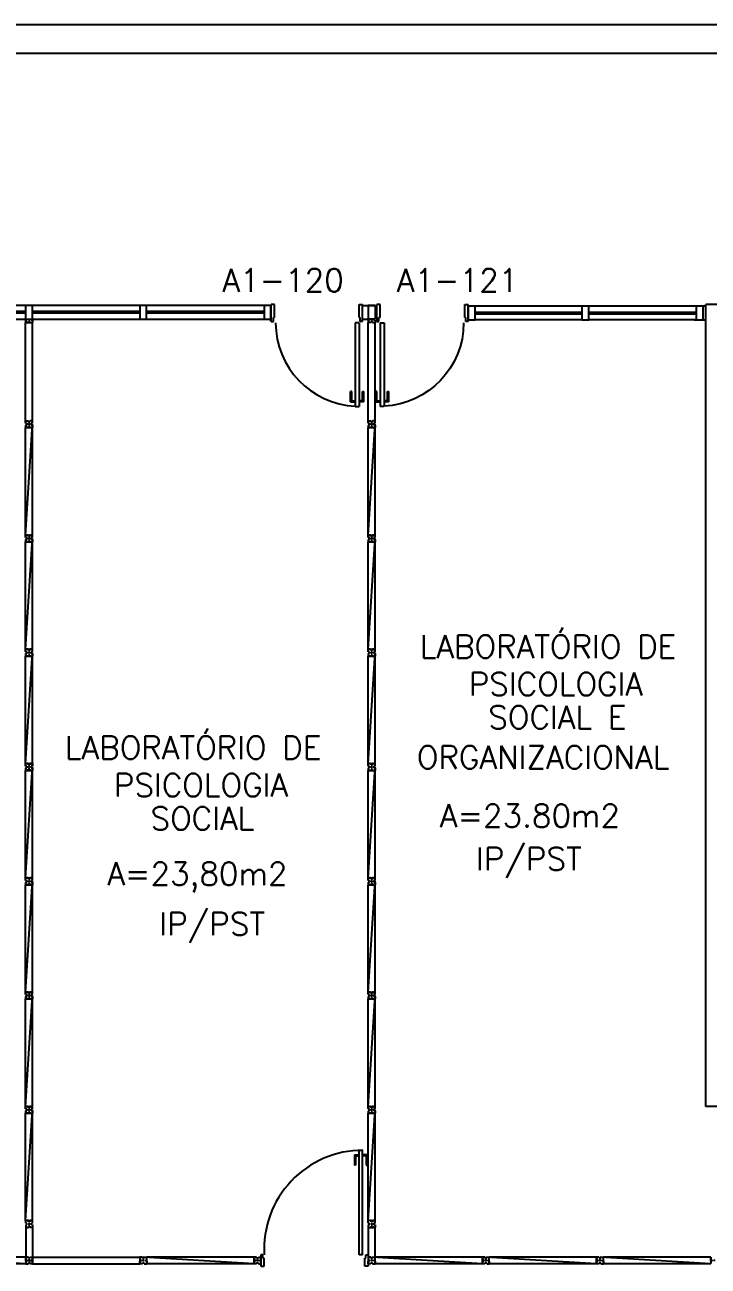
# Model space of a CAD drawing. Extents: x -31 to 207, y 425 to 518.
# Drawn here: x 99.25 to 105.24, y 444.91 to 455.77 of the extents above; entities that cross this region are included whole.
import ezdxf
from ezdxf.enums import TextEntityAlignment as Align

# ---------------------------------------------------------------- set-up
doc = ezdxf.new("R2010")
doc.units = 0
doc.header["$LTSCALE"] = 0.01
doc.header["$MEASUREMENT"] = 0
doc.layers.get('0').update_dxf_attribs({"linetype": 'CONTINUOUS'})
for name, color, linetype in [('ALV', 2, 'CONTINUOUS'), ('AREA', 2, 'CONTINUOUS'), ('BANC', 2, 'CONTINUOUS'), ('DIV', 2, 'CONTINUOUS'), ('TEXT_CENTRO_CUSTO', 1, 'CONTINUOUS'), ('TEXTO', 2, 'CONTINUOUS'), ('TEXTO-ENDEREÇO', 2, 'CONTINUOUS')]:
    doc.layers.add(name, color=color, linetype=linetype)
doc.styles.add('UNB-100', font='simplex.shx', dxfattribs={"height": 0.2})
doc.styles.add('UNB-100-1', font='simplex.shx', dxfattribs={"height": 0.2})

# ---------------------------------------------------------------- blocks, each defined once
blk = doc.blocks.new('DIVMT-SLS')
for p, q in [((-0.03, 0.03), (-0.03, 0.006)), ((-0.008, 0.03), (-0.03, 0.03)), ((-0.0185, 0.006), (-0.03, 0.006)), ((-0.0185, -0.006), (-0.0185, 0.006)), ((-0.008, 0.03), (-0.008, 0.02)), ((-0.008, 0.02), (0.008, 0.02)), ((-0.0051, 0), (0.0051, 0)), ((0.0051, 0), (-0.0051, 0)), ((-0.0051, 0), (0.0051, 0)), ((0.97, -0.03), (0, 0.03)), ((0, -0.0051), (0, 0.0051)), ((0, 0.0051), (0, -0.0051)), ((0.008, 0.03), (0.008, 0.02)), ((0.008, 0.03), (0.03, 0.03)), ((0.0205, 0.006), (0.03, 0.006)), ((0.0205, -0.006), (0.0205, 0.006)), ((0.0205, 0.006), (0.0205, -0.006)), ((0.0205, 0.006), (0.03, 0.006)), ((0.97, 0.03), (0.03, 0.03)), ((0.03, 0.006), (0.03, 0.03)), ((0.03, -0.03), (0.03, 0.03)), ((0.03, -0.005), (0.03, 0.005)), ((0.97, 0.03), (0.97, 0.009)), ((0.97, 0.009), (0.97, 0.027)), ((0.9795, 0.006), (0.97, 0.006)), ((0.97, -0.005), (0.97, 0.005)), ((0.9795, 0.006), (0.9795, -0.006)), ((1.0051, 0), (0.9949, 0)), ((1, 0.0051), (1, -0.0051)), ((-0.0185, -0.006), (-0.03, -0.006)), ((-0.03, -0.03), (-0.03, -0.006)), ((-0.008, -0.03), (-0.03, -0.03)), ((-0.008, -0.03), (-0.008, -0.02)), ((-0.008, -0.02), (0.008, -0.02)), ((0.008, -0.03), (0.008, -0.02)), ((0.008, -0.03), (0.03, -0.03)), ((0.0205, -0.006), (0.03, -0.006)), ((0.0205, -0.006), (0.03, -0.006)), ((0.03, -0.006), (0.03, -0.03)), ((0.97, -0.03), (0.03, -0.03)), ((0.9795, -0.006), (0.97, -0.006)), ((0.97, -0.009), (0.97, -0.027))]:
    blk.add_line(p, q)
blk = doc.blocks.new('MTT-SLS')
for p, q in [((-0.008, 0.03), (-0.03, 0.03)), ((-0.03, 0.03), (-0.03, 0.006)), ((-0.0185, 0.006), (-0.03, 0.006)), ((-0.0185, -0.006), (-0.0185, 0.006)), ((-0.008, 0.03), (-0.008, 0.02)), ((-0.008, 0.02), (0.008, 0.02)), ((-0.0051, 0), (0.0051, 0)), ((0, -0.0051), (0, 0.0051)), ((0.008, 0.03), (0.03, 0.03)), ((0.008, 0.03), (0.008, 0.02)), ((0.0205, -0.006), (0.0205, 0.006)), ((0.0205, 0.006), (0.03, 0.006)), ((0.03, 0.006), (0.03, 0.03)), ((-0.03, -0.03), (-0.03, -0.006)), ((-0.0185, -0.006), (-0.03, -0.006)), ((-0.008, -0.03), (-0.03, -0.03)), ((-0.008, -0.02), (0.008, -0.02)), ((-0.008, -0.03), (-0.008, -0.02)), ((0.008, -0.03), (0.008, -0.02)), ((0.008, -0.03), (0.03, -0.03)), ((0.0205, -0.006), (0.03, -0.006)), ((0.03, -0.006), (0.03, -0.03))]:
    blk.add_line(p, q)
blk = doc.blocks.new('PDV2D-SLS')
at = {"layer": 'DIV'}
for p, q in [((0.03, 0.05), (0.06, 0.05)), ((0.03, 0.035), (0.03, 0.05)), ((0.03, -0.035), (0.03, 0.035)), ((0.06, 0.05), (0.06, -0.02)), ((0.941, 0.05), (0.941, -0.02)), ((0.971, 0.05), (0.941, 0.05)), ((0.971, 0.035), (0.971, 0.05)), ((0.971, -0.035), (0.971, 0.035)), ((0.03, -0.05), (0.03, -0.035)), ((0.05, -0.05), (0.03, -0.05)), ((0.05, -0.02), (0.06, -0.02)), ((0.05, -0.02), (0.05, -0.05)), ((0.079, -0.05), (0.109, -0.05)), ((0.079, -0.05), (0.079, -0.965)), ((0.109, -0.05), (0.109, -0.965)), ((0.951, -0.02), (0.941, -0.02)), ((0.951, -0.02), (0.951, -0.05)), ((0.951, -0.05), (0.971, -0.05)), ((0.971, -0.05), (0.971, -0.035)), ((0.036, -0.925), (0.036, -0.835)), ((0.046, -0.835), (0.036, -0.835)), ((0.046, -0.915), (0.046, -0.835)), ((0.141, -0.915), (0.141, -0.835)), ((0.141, -0.835), (0.151, -0.835)), ((0.151, -0.925), (0.151, -0.835)), ((0.036, -0.925), (0.076, -0.925)), ((0.046, -0.915), (0.076, -0.915)), ((0.109, -0.965), (0.079, -0.965)), ((0.141, -0.915), (0.111, -0.915)), ((0.151, -0.925), (0.111, -0.925))]:
    blk.add_line(p, q, dxfattribs=at)
blk.add_arc((0.076, -0.1), 0.865, 270, 3.3214, dxfattribs=at)
blk = doc.blocks.new('A$C176C1979')
at = {"layer": 'DIV'}
for p, q in [((0, 0.038), (0, 0.06)), ((0.024, 0.06), (0, 0.06)), ((0, 0.038), (0.01, 0.038)), ((0, 0.022), (0, 0)), ((0, 0.022), (0.01, 0.022)), ((0, 0), (0.024, 0)), ((0.01, 0.022), (0.01, 0.038)), ((0.024, 0.051), (0.024, 0.06)), ((0.024, 0.051), (0.024, 0.06)), ((0.024, 0.051), (0.036, 0.051)), ((0.036, 0.051), (0.024, 0.051)), ((0.036, 0.012), (0.024, 0.012)), ((0.024, 0.012), (0.024, 0)), ((0.025, 0.03), (0.035, 0.03)), ((0.035, 0.03), (0.025, 0.03)), ((0.03, 0.025), (0.03, 0.035)), ((0.03, 0.035), (0.03, 0.025)), ((0.03, 0.025), (0.03, 0.035)), ((0.036, 0.051), (0.036, 0.06)), ((0.036, 0.051), (0.036, 0.06)), ((0.036, 0.06), (0.06, 0.06)), ((0.036, 0.012), (0.036, 0)), ((0.06, 0), (0.036, 0)), ((0.05, 0.022), (0.05, 0.038)), ((0.06, 0.038), (0.05, 0.038)), ((0.06, 0.022), (0.05, 0.022)), ((0.06, 0.038), (0.06, 0.06)), ((0.06, 0.022), (0.06, 0))]:
    blk.add_line(p, q, dxfattribs=at)
blk = doc.blocks.new('MTINI-SLS')
for p, q in [((-0.005, 0), (0.005, 0)), ((0, 0.001), (0, 0.02)), ((0.008, 0.02), (0, 0.02)), ((0, -0.005), (0, 0.005)), ((0, -0.02), (0, 0.001)), ((0.008, 0.03), (0.03, 0.03)), ((0.008, 0.03), (0.008, 0.02)), ((0.02, 0.006), (0.02, -0.006)), ((0.02, 0.006), (0.03, 0.006)), ((0.02, -0.004), (0.02, 0.004)), ((0.023, 0.006), (0.03, 0.006)), ((0.03, 0.006), (0.03, 0.03)), ((0, -0.02), (0.008, -0.02)), ((0.008, -0.03), (0.008, -0.02)), ((0.008, -0.03), (0.03, -0.03)), ((0.02, -0.006), (0.03, -0.006)), ((0.023, -0.006), (0.03, -0.006)), ((0.03, -0.006), (0.03, -0.03))]:
    blk.add_line(p, q)
blk = doc.blocks.new('PE80-SLS')
for p, q in [((0.075, 0), (-0.075, 0)), ((-0.075, -0.03), (-0.075, 0)), ((0.075, 0), (0.075, -0.02)), ((0.777, 0.01), (0.687, 0.01)), ((0.687, 0), (0.687, 0.01)), ((0.777, 0.01), (0.777, -0.03)), ((0.04, -0.03), (-0.075, -0.03)), ((0.075, -0.02), (0.04, -0.02)), ((0.04, -0.03), (0.04, -0.02)), ((0.085, -0.03), (0.817, -0.03)), ((0.085, -0.03), (0.085, -0.065)), ((0.085, -0.065), (0.817, -0.065)), ((0.767, 0), (0.687, 0)), ((0.767, -0.095), (0.687, -0.095)), ((0.687, -0.095), (0.687, -0.105)), ((0.777, -0.105), (0.687, -0.105)), ((0.767, 0), (0.767, -0.03)), ((0.767, -0.095), (0.767, -0.065)), ((0.777, -0.105), (0.777, -0.065)), ((0.817, -0.065), (0.817, -0.03)), ((0.04, -0.771), (-0.075, -0.771)), ((-0.075, -0.771), (-0.075, -0.801)), ((0.075, -0.801), (-0.075, -0.801)), ((0.075, -0.802), (-0.075, -0.802)), ((0.04, -0.771), (0.04, -0.781)), ((0.075, -0.781), (0.04, -0.781)), ((0.075, -0.801), (0.075, -0.781))]:
    blk.add_line(p, q)
blk.add_arc((0.085, -0.03), 0.731, 270, 357.3429)
blk = doc.blocks.new('A$C48FB02A6')
at = {"layer": 'DIV'}
for p, q in [((0, 0.038), (0, 0.06)), ((0.024, 0.06), (0, 0.06)), ((0, 0.038), (0.01, 0.038)), ((0, 0.022), (0, 0)), ((0, 0.022), (0.01, 0.022)), ((0, 0), (0.024, 0)), ((0.01, 0.022), (0.01, 0.038)), ((0.024, 0.051), (0.024, 0.06)), ((0.024, 0.051), (0.024, 0.06)), ((0.024, 0.051), (0.036, 0.051)), ((0.036, 0.051), (0.024, 0.051)), ((0.036, 0.012), (0.024, 0.012)), ((0.024, 0.012), (0.024, 0)), ((0.025, 0.03), (0.035, 0.03)), ((0.035, 0.03), (0.025, 0.03)), ((0.03, 0.025), (0.03, 0.035)), ((0.03, 0.035), (0.03, 0.025)), ((0.03, 0.025), (0.03, 0.035)), ((0.036, 0.051), (0.036, 0.06)), ((0.036, 0.051), (0.036, 0.06)), ((0.036, 0.06), (0.06, 0.06)), ((0.036, 0.012), (0.036, 0)), ((0.06, 0), (0.036, 0)), ((0.05, 0.022), (0.05, 0.038)), ((0.06, 0.038), (0.05, 0.038)), ((0.06, 0.022), (0.05, 0.022)), ((0.06, 0.038), (0.06, 0.06)), ((0.06, 0.022), (0.06, 0))]:
    blk.add_line(p, q, dxfattribs=at)
blk = doc.blocks.new('DIV-SLS')
for p, q in [((-0.0051, 0), (0.0051, 0)), ((0, -0.0051), (0, 0.0051)), ((0.0205, 0.006), (0.03, 0.006)), ((0.0205, -0.006), (0.0205, 0.006)), ((0.03, 0.03), (0.97, 0.03)), ((0.03, 0.03), (0.03, -0.03)), ((0.03, 0.009), (0.03, 0.027)), ((0.03, 0.005), (0.03, -0.005)), ((0.97, 0.03), (0.97, -0.03)), ((0.9795, 0.006), (0.97, 0.006)), ((0.97, 0.005), (0.97, -0.005)), ((0.9795, -0.006), (0.9795, 0.006)), ((1.0051, 0), (0.9949, 0)), ((0.9949, 0), (1.0051, 0)), ((1, -0.0051), (1, 0.0051)), ((0.0205, -0.006), (0.03, -0.006)), ((0.03, -0.03), (0.03, -0.009)), ((0.03, -0.009), (0.03, -0.027)), ((0.03, -0.03), (0.97, -0.03)), ((0.9795, -0.006), (0.97, -0.006))]:
    blk.add_line(p, q)

msp = doc.modelspace()

# ---------------------------------------------------------------- linework, layer by layer
at = {"layer": 'ALV'}
for p, q in [((108.39, 453.324), (105.215, 453.324)), ((105.215, 446.307), (105.215, 453.324)), ((108.39, 446.307), (105.215, 446.307))]:
    msp.add_line(p, q, dxfattribs=at)
at = {"layer": 'BANC'}
for p, q in [((198.406, 455.772), (-17.61, 455.772)), ((198.406, 455.522), (-17.61, 455.522))]:
    msp.add_line(p, q, dxfattribs=at)
at = {"layer": 'DIV'}
for p, q in [((98.318, 453.251), (99.258, 453.251)), ((99.258, 453.317), (98.319, 453.317)), ((99.258, 453.263), (98.319, 453.263)), ((99.258, 453.317), (99.258, 453.198)), ((99.318, 453.317), (99.258, 453.317)), ((99.258, 453.317), (99.258, 453.198)), ((99.318, 453.317), (99.258, 453.317)), ((99.318, 453.197), (99.318, 453.317)), ((99.318, 453.197), (99.318, 453.317)), ((99.318, 453.251), (100.258, 453.251)), ((100.258, 453.317), (99.319, 453.317)), ((100.258, 453.263), (99.319, 453.263)), ((100.258, 453.317), (100.258, 453.198)), ((100.318, 453.317), (100.258, 453.317)), ((100.258, 453.317), (100.258, 453.198)), ((100.318, 453.317), (100.258, 453.317)), ((100.318, 453.197), (100.318, 453.317)), ((100.318, 453.197), (100.318, 453.317)), ((100.318, 453.251), (101.348, 453.251)), ((101.348, 453.317), (100.319, 453.317)), ((101.348, 453.263), (100.319, 453.263)), ((101.348, 453.317), (101.348, 453.198)), ((101.408, 453.317), (101.348, 453.317)), ((101.348, 453.317), (101.348, 453.198)), ((101.408, 453.317), (101.348, 453.317)), ((101.408, 453.197), (101.408, 453.317)), ((101.408, 453.197), (101.408, 453.317)), ((102.21, 453.317), (102.311, 453.317)), ((102.251, 453.317), (102.311, 453.317)), ((102.259, 453.317), (102.259, 453.198)), ((102.319, 453.317), (102.259, 453.317)), ((102.259, 453.317), (102.259, 453.198)), ((102.319, 453.317), (102.259, 453.317)), ((102.319, 453.317), (102.319, 453.198)), ((103.196, 453.31), (103.136, 453.31)), ((103.196, 453.31), (103.136, 453.31)), ((103.136, 453.31), (103.136, 453.191)), ((104.131, 453.31), (103.196, 453.31)), ((103.196, 453.19), (103.196, 453.31)), ((103.196, 453.19), (103.196, 453.31)), ((104.131, 453.256), (103.196, 453.256)), ((104.191, 453.31), (104.131, 453.31)), ((104.131, 453.31), (104.131, 453.191)), ((104.191, 453.31), (104.131, 453.31)), ((104.131, 453.31), (104.131, 453.191)), ((105.131, 453.31), (104.191, 453.31)), ((104.191, 453.19), (104.191, 453.31)), ((104.191, 453.19), (104.191, 453.31)), ((105.131, 453.256), (104.191, 453.256)), ((105.215, 453.31), (105.115, 453.31)), ((105.215, 453.31), (105.115, 453.31)), ((105.131, 453.31), (105.131, 453.191)), ((105.131, 453.31), (105.131, 453.191)), ((105.191, 453.31), (105.191, 453.191)), ((98.318, 453.197), (99.258, 453.197)), ((99.258, 453.197), (99.318, 453.197)), ((99.258, 453.197), (99.318, 453.197)), ((99.258, 453.197), (99.318, 453.197)), ((99.259, 453.167), (99.319, 453.167)), ((99.259, 452.307), (99.259, 453.167)), ((99.295, 453.177), (99.283, 453.177)), ((99.283, 453.177), (99.283, 453.167)), ((99.284, 453.167), (99.294, 453.167)), ((99.295, 453.177), (99.295, 453.167)), ((99.318, 453.197), (100.258, 453.197)), ((99.319, 452.307), (99.319, 453.167)), ((100.258, 453.197), (100.318, 453.197)), ((100.258, 453.197), (100.318, 453.197)), ((100.258, 453.197), (100.318, 453.197)), ((100.318, 453.197), (101.348, 453.197)), ((101.348, 453.197), (101.408, 453.197)), ((101.348, 453.197), (101.408, 453.197)), ((101.348, 453.197), (101.408, 453.197)), ((102.21, 453.197), (102.319, 453.197)), ((102.311, 453.197), (102.251, 453.197)), ((102.311, 453.197), (102.251, 453.197)), ((102.311, 453.197), (102.251, 453.197)), ((102.259, 453.197), (102.319, 453.197)), ((102.259, 453.197), (102.319, 453.197)), ((102.26, 452.307), (102.26, 453.167)), ((102.32, 452.307), (102.32, 453.167)), ((103.136, 453.19), (103.196, 453.19)), ((103.136, 453.19), (103.196, 453.19)), ((103.136, 453.19), (103.196, 453.19)), ((103.195, 453.244), (104.131, 453.244)), ((104.131, 453.19), (103.195, 453.19)), ((104.131, 453.19), (104.191, 453.19)), ((104.131, 453.19), (104.191, 453.19)), ((104.131, 453.19), (104.191, 453.19)), ((104.191, 453.244), (105.131, 453.244)), ((105.131, 453.19), (104.191, 453.19)), ((105.115, 453.19), (105.215, 453.19)), ((105.115, 453.19), (105.215, 453.19)), ((105.115, 453.19), (105.215, 453.19)), ((99.259, 449.283), (99.259, 449.307)), ((99.281, 449.307), (99.259, 449.307)), ((99.268, 449.283), (99.259, 449.283)), ((99.268, 449.283), (99.259, 449.283)), ((99.259, 449.271), (99.259, 449.247)), ((99.268, 449.271), (99.259, 449.271)), ((99.268, 449.271), (99.259, 449.271)), ((99.281, 449.247), (99.259, 449.247)), ((99.268, 449.283), (99.268, 449.271)), ((99.268, 449.271), (99.268, 449.283)), ((99.281, 449.307), (99.281, 449.297)), ((99.297, 449.297), (99.281, 449.297)), ((99.281, 449.247), (99.281, 449.257)), ((99.297, 449.257), (99.281, 449.257)), ((99.294, 449.277), (99.284, 449.277)), ((99.284, 449.277), (99.294, 449.277)), ((99.294, 449.277), (99.284, 449.277)), ((99.289, 449.282), (99.289, 449.272)), ((99.289, 449.272), (99.289, 449.282)), ((99.297, 449.307), (99.297, 449.297)), ((99.297, 449.307), (99.319, 449.307)), ((99.297, 449.247), (99.297, 449.257)), ((99.297, 449.247), (99.319, 449.247)), ((99.307, 449.283), (99.319, 449.283)), ((99.307, 449.283), (99.307, 449.271)), ((99.307, 449.271), (99.319, 449.271)), ((99.319, 449.307), (99.319, 449.283)), ((99.319, 449.247), (99.319, 449.271)), ((99.26, 445.247), (99.26, 444.988)), ((99.32, 445.247), (99.32, 444.988)), ((102.26, 445.247), (102.26, 444.988)), ((102.26, 445.247), (102.32, 445.247)), ((102.32, 444.988), (102.32, 445.247))]:
    msp.add_line(p, q, dxfattribs=at)

# ---------------------------------------------------------------- block references
for name, p, rotation in [('PE80-SLS', (102.21, 453.25), 270), ('MTINI-SLS', (99.289, 453.197), 270), ('MTINI-SLS', (102.29, 453.197), 270), ('DIVMT-SLS', (99.289, 452.277), 270), ('DIVMT-SLS', (102.29, 452.277), 270), ('DIVMT-SLS', (99.289, 451.277), 270), ('DIVMT-SLS', (102.29, 451.277), 270), ('DIVMT-SLS', (99.289, 450.277), 270), ('DIVMT-SLS', (102.29, 450.277), 270), ('DIVMT-SLS', (99.289, 449.277), 270), ('DIVMT-SLS', (102.29, 449.277), 270), ('DIVMT-SLS', (99.289, 448.277), 270), ('DIVMT-SLS', (102.29, 448.277), 270), ('DIVMT-SLS', (99.289, 447.277), 270), ('DIVMT-SLS', (102.29, 447.277), 270), ('DIVMT-SLS', (99.289, 446.277), 270), ('DIVMT-SLS', (102.29, 446.277), 270), ('PDV2D-SLS', (102.289, 444.958), 180)]:
    msp.add_blockref(name, p, dxfattribs=dict(at, rotation=rotation))
at = {"layer": 'DIV', "xscale": -1, "rotation": 90}
msp.add_blockref('PE80-SLS', (102.334, 453.25), dxfattribs=at)
at = {"layer": 'DIV'}
for name, p in [('A$C48FB02A6', (99.26, 445.247)), ('A$C176C1979', (102.26, 445.247)), ('DIVMT-SLS', (98.29, 444.958)), ('A$C48FB02A6', (99.26, 444.928)), ('DIV-SLS', (99.29, 444.958)), ('DIVMT-SLS', (100.29, 444.958)), ('MTT-SLS', (101.29, 444.958)), ('DIVMT-SLS', (102.29, 444.958)), ('DIVMT-SLS', (103.29, 444.958)), ('DIVMT-SLS', (104.29, 444.958))]:
    msp.add_blockref(name, p, dxfattribs=at)

# ---------------------------------------------------------------- texts
at = {"layer": 'AREA', "style": 'UNB-100'}
for s, p in [('A=23.80m2', (103.676, 448.751)), ('A=23,80m2', (100.764, 448.243))]:
    msp.add_text(s, height=0.2, dxfattribs=at).set_placement(p, align=Align.CENTER)
at = {"layer": 'TEXT_CENTRO_CUSTO', "style": 'UNB-100'}
for p in [(103.667, 448.374), (100.893, 447.804)]:
    msp.add_text('IP/PST', height=0.2, dxfattribs=at).set_placement(p, align=Align.CENTER)
at = {"layer": 'TEXTO', "style": 'UNB-100'}
for s, p in [('LABORATÓRIO DE ', (103.903, 450.231)), ('PSICOLOGIA', (103.903, 449.903)), ('SOCIAL E', (103.916, 449.612)), ('LABORATÓRIO DE ', (100.795, 449.347)), ('ORGANIZACIONAL', (103.792, 449.262)), ('PSICOLOGIA', (100.795, 449.019)), ('SOCIAL', (100.808, 448.727))]:
    msp.add_text(s, height=0.2, dxfattribs=at).set_placement(p, align=Align.CENTER)
at = {"layer": 'TEXTO-ENDEREÇO', "style": 'UNB-100-1'}
for s, p in [('A1-120', (100.983, 453.437)), ('A1-121', (102.511, 453.437))]:
    msp.add_text(s, height=0.2, dxfattribs=at).set_placement(p)

doc.saveas('drawing.dxf')
